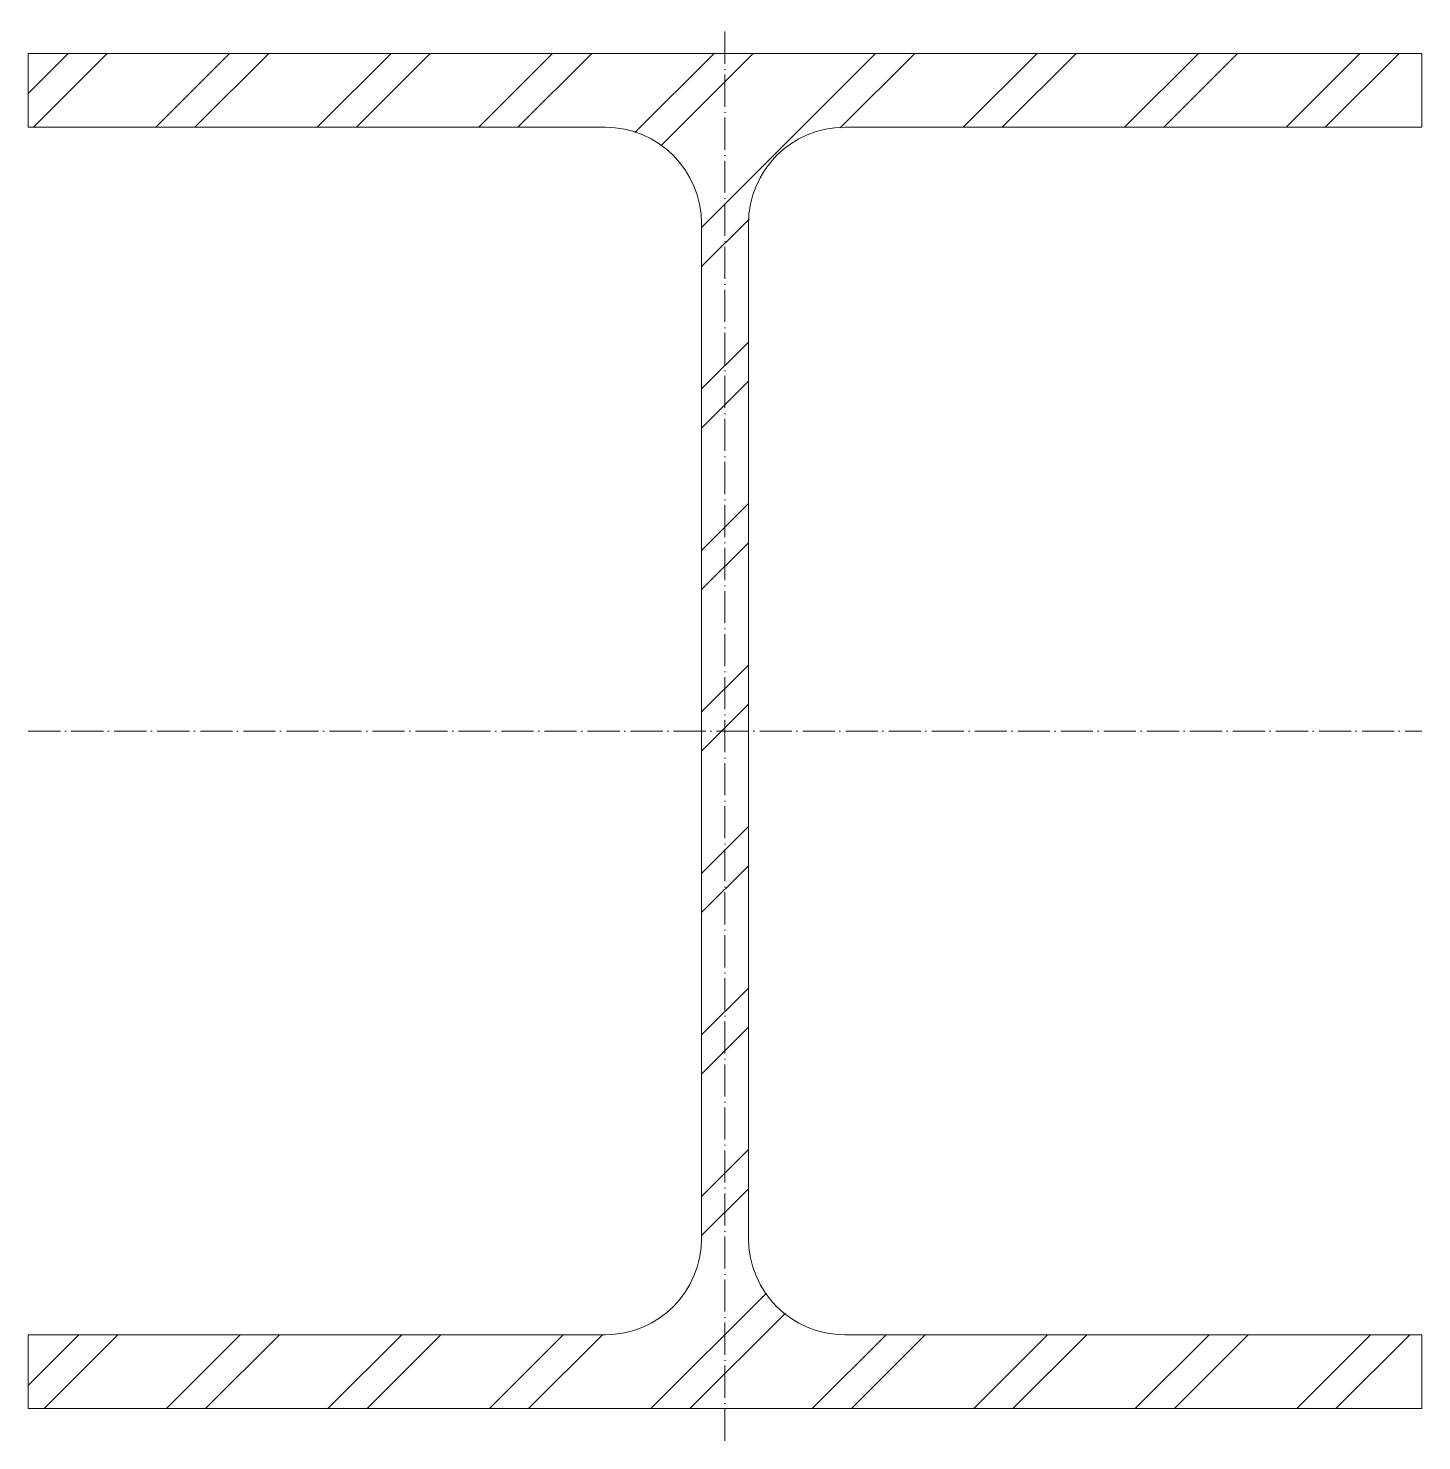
# Model space of a CAD drawing. Header units: metres. Extents: x -109 to 109, y -111 to 109.
import ezdxf

# ---------------------------------------------------------------- set-up
doc = ezdxf.new("R2010")
doc.units = ezdxf.units.M
doc.linetypes.add('MV_hartlijn_staal', pattern=[6.6, 5, -0.8, 0, -0.8])
doc.layers.add('A-DETL-GENF', color=92, linetype='Continuous', lineweight=18)

# ---------------------------------------------------------------- blocks, each defined once
blk = doc.blocks.new('28 Staalprofielen DIN_DIE_DILl 2d - DIE22-4447751-00_0 Basismaterialen')
at = {"layer": 'A-DETL-GENF', "lineweight": 13}
h = blk.add_hatch(dxfattribs=at)
h.set_pattern_fill('FP_531', color=256, style=0, pattern_type=2)
h.set_pattern_definition([(225, (1086.631, 3551.344), (12.57236, -12.57236), []), (225, (1086.631, 3532.294), (12.57236, -12.57236), [])])
h.paths.add_polyline_path([(108.5, 105.5), (-108.5, 105.5), (-108.5, 94), (-18.65, 94), (-14.77, 93.49), (-11.15, 91.99), (-8.04, 89.61), (-5.66, 86.5), (-4.16, 82.88), (-3.65, 79), (-3.65, -79), (-4.16, -82.88), (-5.66, -86.5), (-8.04, -89.61), (-11.15, -91.99), (-14.77, -93.49), (-18.65, -94), (-108.5, -94), (-108.5, -105.5), (108.5, -105.5), (108.5, -94), (18.65, -94), (14.77, -93.49), (11.15, -91.99), (8.04, -89.61), (5.66, -86.5), (4.16, -82.88), (3.65, -79), (3.65, 79), (4.16, 82.88), (5.66, 86.5), (8.04, 89.61), (11.15, 91.99), (14.77, 93.49), (18.65, 94), (108.5, 94)])
at = {"layer": 'A-DETL-GENF', "linetype": 'MV_hartlijn_staal', "lineweight": 13}
for p, q in [((0, -110.5), (0, 109.42)), ((-108.5, 0), (108.5, 0))]:
    blk.add_line(p, q, dxfattribs=at)
at = {"layer": 'A-DETL-GENF'}
for p, q in [((108.5, 105.5), (-108.5, 105.5)), ((-108.5, 105.5), (-108.5, 94)), ((108.5, 105.5), (-108.5, 105.5)), ((-108.5, 105.5), (-108.5, 94)), ((108.5, 94), (108.5, 105.5)), ((108.5, 105.5), (108.5, 94)), ((-108.5, 94), (-18.65, 94)), ((-108.5, 94), (-18.65, 94)), ((18.65, 94), (108.5, 94)), ((108.5, 94), (18.65, 94)), ((-3.65, 79), (-3.65, -79)), ((-3.65, -79), (-3.65, 79)), ((3.65, -79), (3.65, 79)), ((3.65, -79), (3.65, 79)), ((-18.65, -94), (-108.5, -94)), ((-108.5, -94), (-108.5, -105.5)), ((-108.5, -105.5), (-108.5, -94)), ((-108.5, -94), (-18.65, -94)), ((108.5, -94), (18.65, -94)), ((108.5, -94), (18.65, -94)), ((108.5, -105.5), (108.5, -94)), ((108.5, -105.5), (108.5, -94)), ((-108.5, -105.5), (108.5, -105.5)), ((108.5, -105.5), (-108.5, -105.5))]:
    blk.add_line(p, q, dxfattribs=at)
for centre, start, end in [((-18.65, 79), 360, 90), ((-18.65, 79), 360, 90), ((18.65, 79), 90, 180), ((18.65, 79), 90, 180), ((-18.65, -79), 270, 360), ((-18.65, -79), 270, 0), ((18.65, -79), 180, 270), ((18.65, -79), 180, 270)]:
    blk.add_arc(centre, 15, start, end, dxfattribs=at)

msp = doc.modelspace()

# ---------------------------------------------------------------- block references
msp.add_blockref('28 Staalprofielen DIN_DIE_DILl 2d - DIE22-4447751-00_0 Basismaterialen', (0, 0))

doc.saveas('drawing.dxf')
